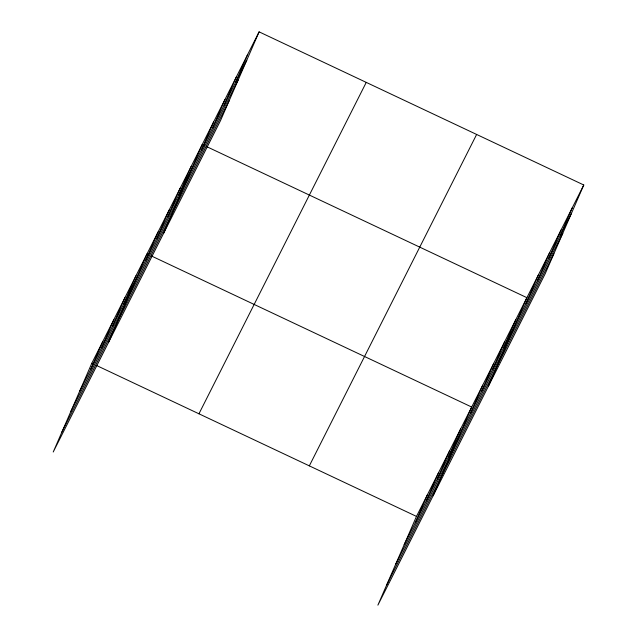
<?xml version="1.0" encoding="UTF-8"?>
<svg xmlns="http://www.w3.org/2000/svg" width="637" height="637" viewBox="0 0 637 637"><rect width="100%" height="100%" fill="white"/><g stroke="black" fill="none" stroke-linecap="round" stroke-linejoin="round"><path stroke-width="0.96" d="M259.108 31.85L91.808 363.257L53.221 452.007L220.521 120.592L259.108 31.85L583.779 184.993L545.192 273.743L377.892 605.15L416.479 516.408L583.779 184.993M90.55 369.667L102.852 341.384M101.594 347.794L113.888 319.511M112.638 325.921L124.932 297.638M123.682 304.048L135.976 275.765M108.425 342.642L147.02 253.892L148.803 254.736M145.762 260.302L158.056 232.019M156.806 238.429L169.1 210.146M167.842 216.556L180.144 188.273M178.886 194.683L191.18 166.4M163.637 233.277L202.224 144.527L204.007 145.371M201.308 150.276L213.602 121.993M212.678 127.734L224.98 99.46M224.057 105.201L236.351 76.918M235.435 82.667L247.729 54.384M415.228 522.81L427.523 494.535M426.272 500.937L438.567 472.662M437.308 479.064L449.611 450.789M448.352 457.191L460.647 428.916M433.104 495.785L471.691 407.043L151.479 256.002M470.432 413.445L482.735 385.17M481.476 391.572L493.771 363.297M492.52 369.699L504.815 341.424M503.564 347.826L515.859 319.551M488.308 386.42L526.903 297.678L206.691 146.637M525.979 303.419L538.273 275.136M537.357 280.885L549.651 252.602M548.728 258.351L561.03 230.068M560.106 235.809L572.408 207.535M79.514 391.54L246.814 60.133M70.834 411.494L238.134 80.087M61.893 432.053L229.193 100.646M198.951 413.795L366.251 82.388M309.335 465.862L476.635 134.455M404.184 544.683L571.485 213.276M395.505 564.637L562.805 233.23M386.571 585.196L553.872 253.789M91.808 363.257L93.591 364.101M96.275 365.367L416.479 516.408"/></g></svg>
